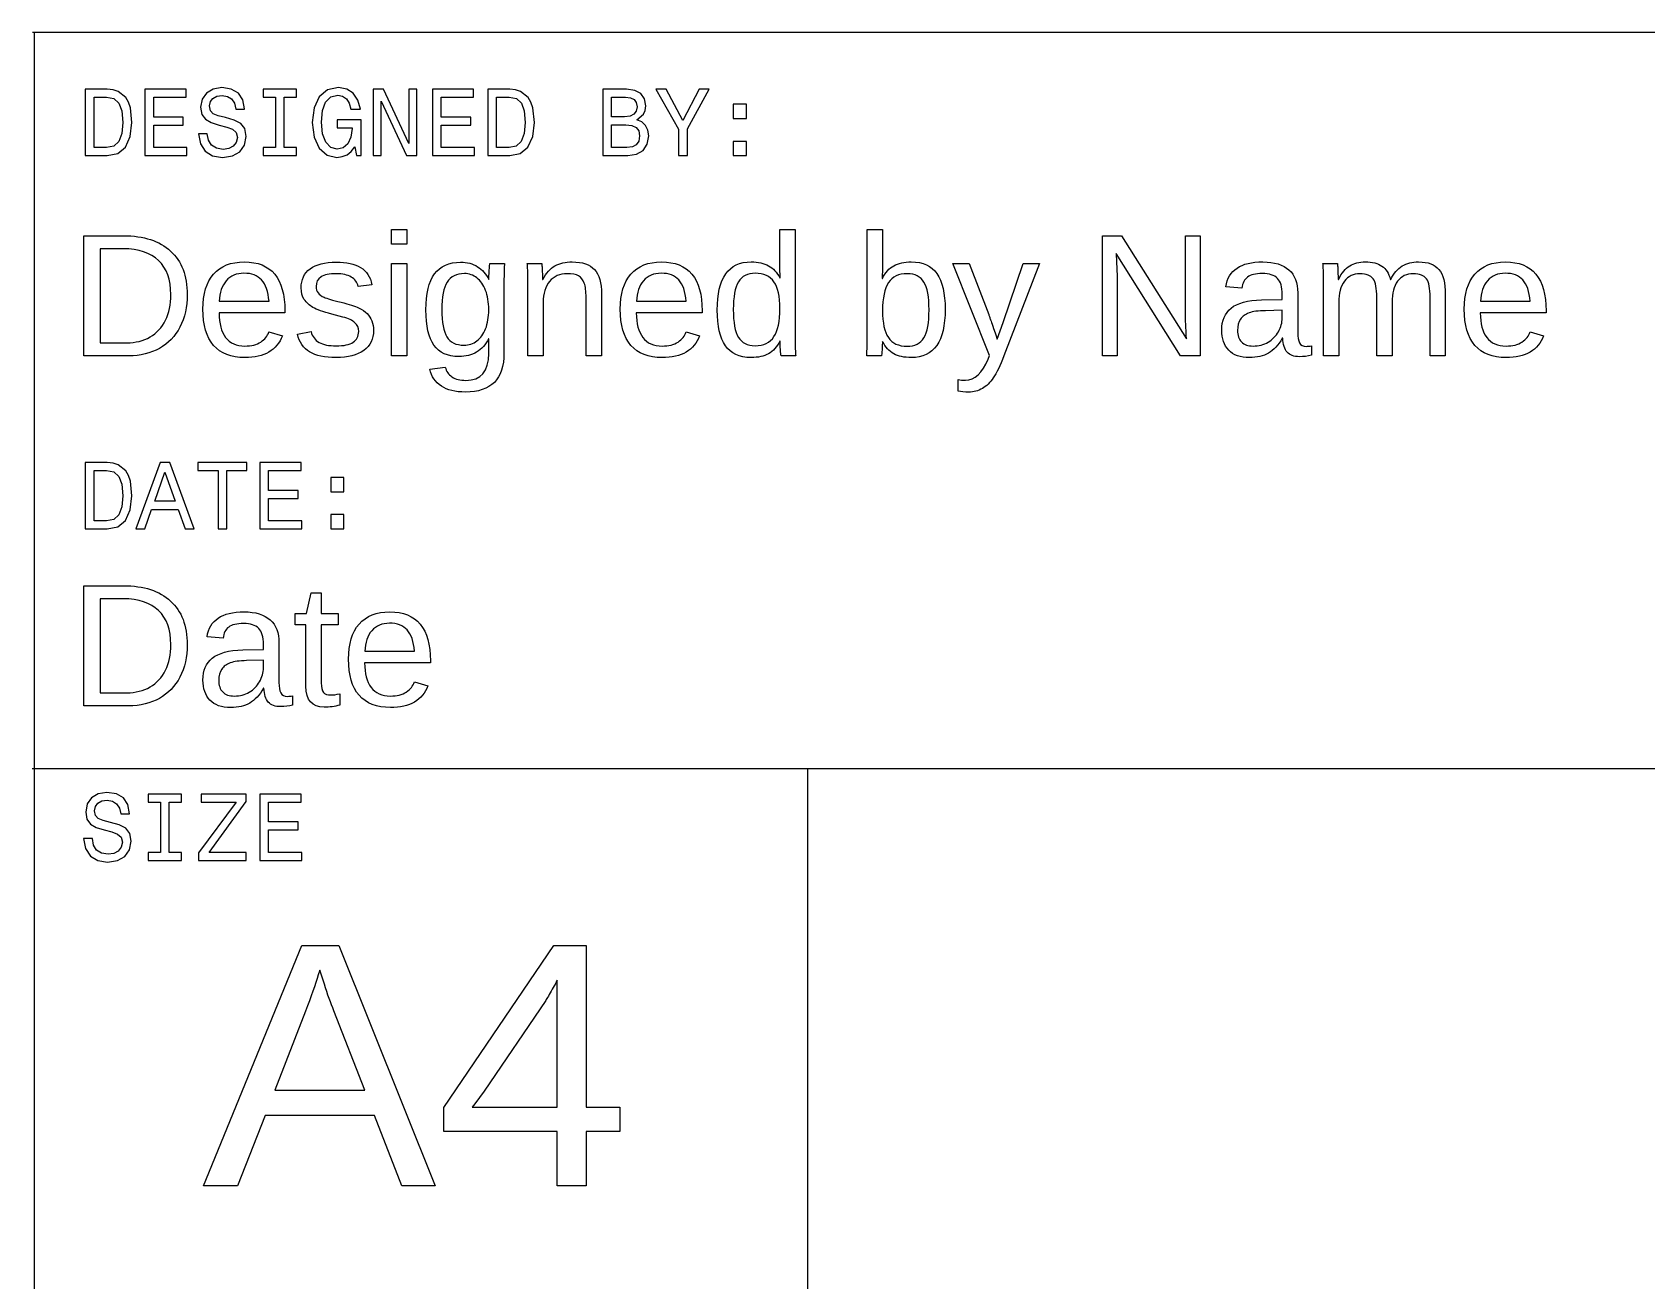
# Model space of a CAD drawing. Extents: x 0 to 297, y -130 to 79.
# Drawn here: x 147.09 to 183.63, y -102.23 to -73.98 of the extents above; entities that cross this region are included whole.
import ezdxf

# ---------------------------------------------------------------- set-up
doc = ezdxf.new("R2010")
doc.units = 0
doc.layers.get('0').update_dxf_attribs({"linetype": 'CONTINUOUS'})

msp = doc.modelspace()

# ---------------------------------------------------------------- linework, layer by layer
at = {"color": 7}
for p, q in [((147.09296, -73.981505), (287.18473, -73.981505)), ((147.13893, -120.675485), (147.13893, -73.985165)), ((151.181922, -75.264779), (151.030922, -75.355779)), ((151.376922, -75.232779), (151.181922, -75.264779)), ((151.592922, -75.264779), (151.376922, -75.232779)), ((151.752921, -75.359779), (151.592922, -75.264779)), ((154.015919, -75.229779), (153.768919, -75.283779)), ((154.203919, -75.264779), (154.015919, -75.229779)), ((154.352918, -75.359779), (154.203919, -75.264779)), ((148.786925, -75.270779), (148.287926, -75.270779)), ((148.287926, -75.270779), (148.287926, -76.770779)), ((148.488925, -76.591779), (148.488925, -75.450779)), ((148.488925, -75.450779), (148.771925, -75.450779)), ((148.771925, -75.450779), (148.936925, -75.482779)), ((148.771925, -75.450779), (148.771925, -75.450779)), ((148.916925, -75.283779), (148.786925, -75.270779)), ((148.786925, -75.270779), (148.786925, -75.270779)), ((149.031925, -75.318779), (148.916925, -75.283779)), ((148.936925, -75.482779), (149.048925, -75.582779)), ((149.206925, -75.458779), (149.031925, -75.318779)), ((149.048925, -75.582779), (149.115925, -75.759779)), ((149.266924, -75.562779), (149.206925, -75.458779)), ((149.309924, -75.692779), (149.266924, -75.562779)), ((150.570923, -75.270779), (149.636924, -75.270779)), ((149.636924, -75.270779), (149.636924, -76.770779)), ((149.835924, -75.902779), (149.835924, -75.452779)), ((149.835924, -75.452779), (150.570923, -75.452779)), ((150.570923, -75.452779), (150.570923, -75.270779)), ((150.933922, -75.495779), (150.898922, -75.677779)), ((151.030922, -75.355779), (150.933922, -75.495779)), ((151.101922, -75.646779), (151.121922, -75.549779)), ((151.121922, -75.549779), (151.177922, -75.476779)), ((151.177922, -75.476779), (151.263922, -75.426779)), ((151.263922, -75.426779), (151.382922, -75.409779)), ((151.382922, -75.409779), (151.503922, -75.430779)), ((151.503922, -75.430779), (151.598922, -75.489779)), ((151.598922, -75.489779), (151.661922, -75.586779)), ((151.661922, -75.586779), (151.691922, -75.718779)), ((151.853921, -75.510779), (151.752921, -75.359779)), ((151.888921, -75.713779), (151.853921, -75.510779)), ((153.06892, -75.270779), (152.316921, -75.270779)), ((152.316921, -75.270779), (152.316921, -75.452779)), ((152.316921, -75.452779), (152.59392, -75.452779)), ((152.59392, -75.452779), (152.59392, -76.589779)), ((152.79192, -76.589779), (152.79192, -75.452779)), ((152.79192, -75.452779), (153.06892, -75.452779)), ((153.06892, -75.452779), (153.06892, -75.270779)), ((153.583919, -75.441779), (153.464919, -75.690779)), ((153.768919, -75.283779), (153.583919, -75.441779)), ((153.654919, -75.752779), (153.727919, -75.560779)), ((153.727919, -75.560779), (153.844919, -75.443779)), ((153.844919, -75.443779), (154.002919, -75.402779)), ((154.002919, -75.402779), (154.110919, -75.424779)), ((154.110919, -75.424779), (154.199919, -75.484779)), ((154.199919, -75.484779), (154.263918, -75.586779)), ((154.263918, -75.586779), (154.300918, -75.722779)), ((154.458918, -75.515779), (154.352918, -75.359779)), ((154.514918, -75.722779), (154.458918, -75.515779)), ((155.037918, -75.270779), (154.802918, -75.270779)), ((154.802918, -75.270779), (154.802918, -76.770779)), ((154.981918, -76.770779), (154.981918, -75.541779)), ((154.981918, -75.541779), (155.556917, -76.770779)), ((155.606917, -76.500779), (155.037918, -75.270779)), ((155.787917, -75.270779), (155.606917, -75.270779)), ((155.606917, -75.270779), (155.606917, -76.500779)), ((155.787917, -76.770779), (155.787917, -75.270779)), ((157.075915, -75.270779), (156.142916, -75.270779)), ((156.142916, -75.270779), (156.142916, -76.770779)), ((156.341916, -75.902779), (156.341916, -75.452779)), ((156.341916, -75.452779), (157.075915, -75.452779)), ((157.075915, -75.452779), (157.075915, -75.270779)), ((157.895914, -75.270779), (157.395915, -75.270779)), ((157.395915, -75.270779), (157.395915, -76.770779)), ((157.596914, -76.591779), (157.596914, -75.450779)), ((157.596914, -75.450779), (157.879914, -75.450779)), ((157.879914, -75.450779), (158.044914, -75.482779)), ((157.879914, -75.450779), (157.879914, -75.450779)), ((158.024914, -75.283779), (157.895914, -75.270779)), ((157.895914, -75.270779), (157.895914, -75.270779)), ((158.139914, -75.318779), (158.024914, -75.283779)), ((158.044914, -75.482779), (158.156914, -75.582779)), ((158.314914, -75.458779), (158.139914, -75.318779)), ((158.156914, -75.582779), (158.223914, -75.759779)), ((158.374914, -75.562779), (158.314914, -75.458779)), ((158.418913, -75.692779), (158.374914, -75.562779)), ((160.534911, -75.270779), (160.000912, -75.270779)), ((160.000912, -75.270779), (160.000912, -76.770779)), ((160.199911, -75.893779), (160.199911, -75.450779)), ((160.199911, -75.450779), (160.510911, -75.450779)), ((160.510911, -75.450779), (160.627911, -75.463779)), ((160.724911, -75.296779), (160.534911, -75.270779)), ((160.627911, -75.463779), (160.709911, -75.502779)), ((160.709911, -75.502779), (160.758911, -75.569779)), ((160.860911, -75.368779), (160.724911, -75.296779)), ((160.758911, -75.569779), (160.776911, -75.668779)), ((160.94491, -75.484779), (160.860911, -75.368779)), ((160.97291, -75.646779), (160.94491, -75.484779)), ((161.43791, -75.268779), (161.19791, -75.268779)), ((161.19791, -75.268779), (161.71291, -76.176779)), ((161.811909, -75.979779), (161.43791, -75.268779)), ((162.181909, -75.268779), (161.811909, -75.979779)), ((161.913909, -76.163779), (162.405909, -75.268779)), ((162.405909, -75.268779), (162.181909, -75.268779)), ((163.251908, -75.610779), (162.952908, -75.610779)), ((162.952908, -75.610779), (162.952908, -75.932779)), ((163.251908, -75.932779), (163.251908, -75.610779)), ((149.115925, -75.759779), (149.137925, -76.020779)), ((149.344924, -76.020779), (149.309924, -75.692779)), ((150.505923, -75.902779), (149.835924, -75.902779)), ((150.505923, -76.081779), (150.505923, -75.902779)), ((150.898922, -75.677779), (150.926922, -75.839779)), ((150.926922, -75.839779), (151.008922, -75.949779)), ((151.008922, -75.949779), (151.138922, -76.023779)), ((151.121922, -75.755779), (151.101922, -75.646779)), ((151.183922, -75.824779), (151.121922, -75.755779)), ((151.294922, -75.871779), (151.183922, -75.824779)), ((151.462922, -75.912779), (151.294922, -75.871779)), ((151.659922, -75.969779), (151.462922, -75.912779)), ((151.806921, -76.044779), (151.659922, -75.969779)), ((151.691922, -75.718779), (151.888921, -75.718779)), ((151.888921, -75.718779), (151.888921, -75.713779)), ((153.464919, -75.690779), (153.423919, -76.020779)), ((153.630919, -76.014779), (153.654919, -75.752779)), ((154.534918, -75.960779), (153.987919, -75.960779)), ((153.987919, -75.960779), (153.987919, -76.144779)), ((154.300918, -75.722779), (154.514918, -75.722779)), ((154.534918, -76.770779), (154.534918, -75.960779)), ((157.011915, -75.902779), (156.341916, -75.902779)), ((157.011915, -76.081779), (157.011915, -75.902779)), ((158.223914, -75.759779), (158.245914, -76.020779)), ((158.452913, -76.020779), (158.418913, -75.692779)), ((160.493911, -75.893779), (160.199911, -75.893779)), ((160.616911, -75.880779), (160.493911, -75.893779)), ((160.493911, -75.893779), (160.493911, -75.893779)), ((160.704911, -75.837779), (160.616911, -75.880779)), ((160.756911, -75.768779), (160.704911, -75.837779)), ((160.776911, -75.668779), (160.756911, -75.768779)), ((160.769911, -75.960779), (160.92191, -75.835779)), ((160.884911, -76.010779), (160.769911, -75.960779)), ((160.769911, -75.960779), (160.769911, -75.960779)), ((160.92191, -75.835779), (160.95991, -75.750779)), ((160.95991, -75.750779), (160.97291, -75.646779)), ((162.952908, -75.932779), (163.251908, -75.932779)), ((162.952908, -75.932779), (162.952908, -75.932779)), ((149.113925, -76.273779), (149.046925, -76.451779)), ((149.137925, -76.020779), (149.113925, -76.273779)), ((149.197925, -76.578779), (149.305924, -76.342779)), ((149.305924, -76.342779), (149.344924, -76.020779)), ((149.835924, -76.589779), (149.835924, -76.081779)), ((149.835924, -76.081779), (150.505923, -76.081779)), ((151.049922, -76.275779), (150.853923, -76.275779)), ((150.853923, -76.275779), (150.896922, -76.505779)), ((151.073922, -76.425779), (151.049922, -76.275779)), ((151.049922, -76.275779), (151.049922, -76.275779)), ((151.138922, -76.023779), (151.315922, -76.079779)), ((151.315922, -76.079779), (151.490922, -76.128779)), ((151.490922, -76.128779), (151.622922, -76.176779)), ((151.622922, -76.176779), (151.702922, -76.245779)), ((151.702922, -76.245779), (151.730921, -76.358779)), ((151.730921, -76.358779), (151.704922, -76.472779)), ((151.897921, -76.159779), (151.806921, -76.044779)), ((151.890921, -76.533779), (151.929921, -76.336779)), ((151.929921, -76.336779), (151.897921, -76.159779)), ((153.423919, -76.020779), (153.464919, -76.353779)), ((153.464919, -76.353779), (153.583919, -76.602779)), ((153.656919, -76.278779), (153.630919, -76.014779)), ((153.730919, -76.470779), (153.656919, -76.278779)), ((153.987919, -76.144779), (154.324918, -76.144779)), ((154.298918, -76.355779), (154.229918, -76.502779)), ((154.324918, -76.157779), (154.298918, -76.355779)), ((154.324918, -76.144779), (154.324918, -76.157779)), ((156.341916, -76.589779), (156.341916, -76.081779)), ((156.341916, -76.081779), (157.011915, -76.081779)), ((158.221914, -76.273779), (158.154914, -76.451779)), ((158.245914, -76.020779), (158.221914, -76.273779)), ((158.305914, -76.578779), (158.413913, -76.342779)), ((158.413913, -76.342779), (158.452913, -76.020779)), ((160.199911, -76.591779), (160.199911, -76.074779)), ((160.199911, -76.074779), (160.521911, -76.074779)), ((160.521911, -76.074779), (160.657911, -76.090779)), ((160.657911, -76.090779), (160.754911, -76.135779)), ((160.754911, -76.135779), (160.812911, -76.213779)), ((160.812911, -76.213779), (160.832911, -76.325779)), ((160.832911, -76.325779), (160.812911, -76.444779)), ((160.96891, -76.087779), (160.884911, -76.010779)), ((161.02091, -76.193779), (160.96891, -76.087779)), ((161.00791, -76.511779), (161.03991, -76.321779)), ((161.03991, -76.321779), (161.02091, -76.193779)), ((161.71291, -76.176779), (161.71291, -76.770779)), ((161.913909, -76.770779), (161.913909, -76.163779)), ((148.771925, -76.591779), (148.488925, -76.591779)), ((148.931925, -76.556779), (148.771925, -76.591779)), ((148.786925, -76.770779), (149.022925, -76.723779)), ((149.046925, -76.451779), (148.931925, -76.556779)), ((149.022925, -76.723779), (149.197925, -76.578779)), ((150.587923, -76.589779), (149.835924, -76.589779)), ((150.587923, -76.770779), (150.587923, -76.589779)), ((150.896922, -76.505779), (151.004922, -76.673779)), ((151.004922, -76.673779), (151.170922, -76.775779)), ((151.145922, -76.537779), (151.073922, -76.425779)), ((151.257922, -76.606779), (151.145922, -76.537779)), ((151.404922, -76.630779), (151.257922, -76.606779)), ((151.536922, -76.613779), (151.404922, -76.630779)), ((151.637922, -76.559779), (151.536922, -76.613779)), ((151.618922, -76.777779), (151.784921, -76.682779)), ((151.704922, -76.472779), (151.637922, -76.559779)), ((151.784921, -76.682779), (151.890921, -76.533779)), ((152.59392, -76.589779), (152.316921, -76.589779)), ((152.316921, -76.589779), (152.316921, -76.770779)), ((152.59392, -76.589779), (152.59392, -76.589779)), ((153.06892, -76.589779), (152.79192, -76.589779)), ((153.06892, -76.770779), (153.06892, -76.589779)), ((153.583919, -76.602779), (153.758919, -76.760779)), ((153.844919, -76.587779), (153.730919, -76.470779)), ((153.991919, -76.626779), (153.844919, -76.587779)), ((154.123919, -76.595779), (153.991919, -76.626779)), ((154.229918, -76.502779), (154.123919, -76.595779)), ((154.212919, -76.751779), (154.307918, -76.675779)), ((154.307918, -76.675779), (154.389918, -76.569779)), ((154.389918, -76.569779), (154.426918, -76.770779)), ((154.389918, -76.569779), (154.389918, -76.569779)), ((157.093915, -76.589779), (156.341916, -76.589779)), ((157.093915, -76.770779), (157.093915, -76.589779)), ((157.879914, -76.591779), (157.596914, -76.591779)), ((158.039914, -76.556779), (157.879914, -76.591779)), ((157.895914, -76.770779), (158.130914, -76.723779)), ((158.154914, -76.451779), (158.039914, -76.556779)), ((158.130914, -76.723779), (158.305914, -76.578779)), ((160.540911, -76.591779), (160.199911, -76.591779)), ((160.668911, -76.576779), (160.540911, -76.591779)), ((160.540911, -76.591779), (160.540911, -76.591779)), ((160.758911, -76.526779), (160.668911, -76.576779)), ((160.812911, -76.444779), (160.758911, -76.526779)), ((160.765911, -76.740779), (160.91491, -76.652779)), ((160.91491, -76.652779), (161.00791, -76.511779)), ((163.251908, -76.448779), (162.952908, -76.448779)), ((162.952908, -76.448779), (162.952908, -76.770779)), ((163.251908, -76.770779), (163.251908, -76.448779)), ((148.287926, -76.770779), (148.786925, -76.770779)), ((149.636924, -76.770779), (150.587923, -76.770779)), ((149.636924, -76.770779), (149.636924, -76.770779)), ((151.170922, -76.775779), (151.395922, -76.811779)), ((151.395922, -76.811779), (151.618922, -76.777779)), ((152.316921, -76.770779), (153.06892, -76.770779)), ((153.758919, -76.760779), (153.978919, -76.811779)), ((153.978919, -76.811779), (154.101919, -76.794779)), ((154.101919, -76.794779), (154.212919, -76.751779)), ((154.426918, -76.770779), (154.534918, -76.770779)), ((154.802918, -76.770779), (154.981918, -76.770779)), ((154.802918, -76.770779), (154.802918, -76.770779)), ((155.556917, -76.770779), (155.787917, -76.770779)), ((156.142916, -76.770779), (157.093915, -76.770779)), ((156.142916, -76.770779), (156.142916, -76.770779)), ((157.395915, -76.770779), (157.895914, -76.770779)), ((160.000912, -76.770779), (160.564911, -76.770779)), ((160.564911, -76.770779), (160.765911, -76.740779)), ((161.71291, -76.770779), (161.913909, -76.770779)), ((161.913909, -76.770779), (161.913909, -76.770779)), ((162.952908, -76.770779), (163.251908, -76.770779)), ((162.952908, -76.770779), (162.952908, -76.770779)), ((155.2198, -78.771811), (155.2198, -78.440081)), ((155.2198, -78.440081), (155.56696, -78.440081)), ((155.56696, -78.440081), (155.56696, -78.771811)), ((164.007, -79.306081), (164.007, -78.440091)), ((164.007, -78.440091), (164.35417, -78.440091)), ((164.35417, -78.440091), (164.35417, -80.872191)), ((165.9835, -80.872151), (165.9835, -78.440051)), ((165.9835, -78.440051), (166.33067, -78.440051)), ((166.33067, -78.440051), (166.33067, -79.255891)), ((148.25522, -81.302281), (148.25522, -78.584731)), ((148.25522, -78.584731), (149.154, -78.584731)), ((149.14629, -78.879821), (148.62361, -78.879821)), ((148.62361, -78.879821), (148.62361, -81.007191)), ((155.56696, -78.771811), (155.2198, -78.771811)), ((171.31175, -81.302281), (171.31175, -78.584731)), ((171.31175, -78.584731), (171.73993, -78.584731)), ((171.73993, -78.584731), (173.2096, -80.914611)), ((173.1865, -80.366861), (173.1865, -78.584731)), ((173.1865, -78.584731), (173.51824, -78.584731)), ((173.51824, -78.584731), (173.51824, -81.302281)), ((155.2198, -81.302281), (155.2198, -79.215421)), ((155.2198, -79.215421), (155.56696, -79.215421)), ((155.56696, -79.215421), (155.56696, -81.302281)), ((157.44579, -79.215391), (157.7756, -79.215391)), ((158.29222, -79.215371), (158.6201, -79.215371)), ((168.75165, -81.292711), (167.92424, -79.215491)), ((167.92424, -79.215491), (168.29455, -79.215491)), ((168.29455, -79.215491), (168.7343, -80.368861)), ((169.05831, -80.544401), (169.51541, -79.215521)), ((169.88187, -79.215521), (169.07953, -81.302381)), ((169.51541, -79.215521), (169.88187, -79.215521)), ((173.07387, -81.302281), (171.61963, -78.987831)), ((171.61963, -78.987831), (171.62963, -79.174921)), ((171.62963, -79.174921), (171.63963, -79.497011)), ((176.29869, -79.215421), (176.62657, -79.215421)), ((157.41839, -79.572201), (157.42239, -79.572201)), ((157.764, -79.647421), (157.764, -81.242461)), ((158.6361, -79.572241), (158.6421, -79.572241)), ((164.011, -79.539451), (164.007, -79.306081)), ((164.007, -79.539451), (164.011, -79.539451)), ((166.32267, -79.550981), (166.33067, -79.550981)), ((171.63963, -79.497011), (171.63963, -81.302281)), ((176.64257, -79.572291), (176.64857, -79.572291)), ((177.82508, -79.572281), (177.83108, -79.572281)), ((150.22444, -79.915541), (150.22444, -79.915541)), ((150.59475, -79.915541), (150.59475, -79.915541)), ((154.77612, -79.693671), (154.46367, -79.732271)), ((158.30382, -81.302231), (158.30382, -79.660901)), ((159.62112, -81.302281), (159.62112, -79.979191)), ((159.97098, -79.911641), (159.97098, -81.302241)), ((174.46255, -79.772571), (174.09995, -79.739771)), ((175.37676, -80.029051), (175.37676, -79.915261)), ((175.72778, -79.878631), (175.72778, -80.777411)), ((176.31029, -81.302281), (176.31029, -79.660951)), ((177.51763, -81.302281), (177.51763, -79.979191)), ((178.72407, -81.302311), (178.72407, -79.979221)), ((179.06738, -79.911711), (179.06738, -81.302311)), ((152.80505, -80.332211), (151.31609, -80.332141)), ((151.31994, -80.065981), (152.44631, -80.065981)), ((152.80505, -80.285911), (152.80505, -80.332211)), ((154.11653, -80.424671), (153.86773, -80.359071)), ((157.41853, -80.258841), (157.41853, -80.258851)), ((158.65098, -80.092931), (158.65098, -81.302231)), ((162.24802, -80.332211), (160.75906, -80.332141)), ((160.76291, -80.065981), (161.88928, -80.065981)), ((162.24802, -80.285911), (162.24802, -80.332211)), ((162.95393, -80.256921), (162.95393, -80.256921)), ((167.38418, -80.260811), (167.38418, -80.260811)), ((167.74827, -80.249181), (167.7487, -80.249211)), ((174.90808, -80.037051), (175.37676, -80.029051)), ((175.37678, -80.272341), (174.99682, -80.280341)), ((175.37678, -80.444001), (175.37678, -80.272341)), ((176.65553, -80.092981), (176.65553, -81.302281)), ((177.86198, -80.093011), (177.86198, -81.302311)), ((181.34804, -80.332211), (179.85908, -80.332141)), ((179.86294, -80.065981), (180.9893, -80.065981)), ((181.34804, -80.285911), (181.34804, -80.332211)), ((154.8128, -80.725641), (154.81284, -80.725601)), ((168.9233, -80.924361), (169.05831, -80.544401)), ((148.62361, -81.007191), (149.22922, -81.007191)), ((152.44438, -80.760371), (152.74912, -80.847171)), ((153.0905, -80.812391), (153.39717, -80.752591)), ((157.41853, -80.914581), (157.41453, -80.914581)), ((157.41853, -81.250181), (157.41853, -80.914581)), ((161.88735, -80.760371), (162.19209, -80.847171)), ((164.01454, -80.966701), (164.007, -80.966691)), ((166.3311, -80.978231), (166.3271, -80.978231)), ((174.71712, -81.080731), (174.71716, -81.080481)), ((175.38829, -80.902771), (175.37669, -80.902771)), ((176.03637, -81.074391), (176.03637, -81.290401)), ((180.98738, -80.760371), (181.29211, -80.847171)), ((149.27165, -81.302281), (148.25522, -81.302281)), ((155.56696, -81.302281), (155.2198, -81.302281)), ((158.65098, -81.302231), (158.30382, -81.302231)), ((159.97098, -81.302241), (159.62112, -81.302281)), ((164.36577, -81.302291), (164.03404, -81.302291)), ((166.3075, -81.302251), (165.9719, -81.302251)), ((168.71885, -81.375611), (168.75165, -81.292711)), ((171.63963, -81.302281), (171.31175, -81.302281)), ((173.51824, -81.302281), (173.07387, -81.302281)), ((174.63799, -81.340621), (174.63806, -81.340861)), ((176.65553, -81.302281), (176.31029, -81.302281)), ((177.86198, -81.302311), (177.51763, -81.302281)), ((179.06738, -81.302311), (178.72407, -81.302311)), ((156.08579, -81.607021), (156.43488, -81.556821)), ((168.0438, -82.100791), (168.0438, -81.840411)), ((156.89029, -82.121961), (156.89006, -82.121991)), ((168.28297, -82.122081), (168.28296, -82.121991)), ((148.786925, -83.717775), (148.287926, -83.717775)), ((148.287926, -83.717775), (148.287926, -85.217775)), ((148.488925, -85.038775), (148.488925, -83.897775)), ((148.488925, -83.897775), (148.771925, -83.897775)), ((148.771925, -83.897775), (148.936925, -83.929775)), ((148.771925, -83.897775), (148.771925, -83.897775)), ((148.916925, -83.730775), (148.786925, -83.717775)), ((148.786925, -83.717775), (148.786925, -83.717775)), ((149.031925, -83.765775), (148.916925, -83.730775)), ((148.936925, -83.929775), (149.048925, -84.029775)), ((149.206925, -83.905775), (149.031925, -83.765775)), ((149.048925, -84.029775), (149.115925, -84.206775)), ((149.266924, -84.009775), (149.206925, -83.905775)), ((149.309924, -84.139775), (149.266924, -84.009775)), ((149.980924, -83.715775), (149.433924, -85.217775)), ((149.858924, -84.593775), (150.090923, -83.931775)), ((150.200923, -83.715775), (149.980924, -83.715775)), ((150.090923, -83.931775), (150.321923, -84.593775)), ((150.749923, -85.217775), (150.200923, -83.715775)), ((151.944921, -83.717775), (150.835923, -83.717775)), ((150.835923, -83.717775), (150.835923, -83.899775)), ((150.835923, -83.899775), (151.291922, -83.899775)), ((151.291922, -83.899775), (151.291922, -85.217775)), ((151.490922, -85.217775), (151.490922, -83.899775)), ((151.490922, -83.899775), (151.944921, -83.899775)), ((151.944921, -83.899775), (151.944921, -83.717775)), ((153.17292, -83.717775), (152.238921, -83.717775)), ((152.238921, -83.717775), (152.238921, -85.217775)), ((152.437921, -84.349775), (152.437921, -83.899775)), ((152.437921, -83.899775), (153.17292, -83.899775)), ((153.17292, -83.899775), (153.17292, -83.717775)), ((149.115925, -84.206775), (149.137925, -84.467775)), ((149.344924, -84.467775), (149.309924, -84.139775)), ((153.10792, -84.349775), (152.437921, -84.349775)), ((153.10792, -84.528775), (153.10792, -84.349775)), ((154.142919, -84.057775), (153.844919, -84.057775)), ((153.844919, -84.057775), (153.844919, -84.379775)), ((153.844919, -84.379775), (154.142919, -84.379775)), ((153.844919, -84.379775), (153.844919, -84.379775)), ((154.142919, -84.379775), (154.142919, -84.057775)), ((149.113925, -84.720775), (149.046925, -84.898775)), ((149.137925, -84.467775), (149.113925, -84.720775)), ((149.305924, -84.789775), (149.344924, -84.467775)), ((150.321923, -84.593775), (149.858924, -84.593775)), ((149.858924, -84.593775), (149.858924, -84.593775)), ((152.437921, -85.036775), (152.437921, -84.528775)), ((152.437921, -84.528775), (153.10792, -84.528775)), ((148.771925, -85.038775), (148.488925, -85.038775)), ((148.931925, -85.003775), (148.771925, -85.038775)), ((149.046925, -84.898775), (148.931925, -85.003775)), ((149.022925, -85.170775), (149.197925, -85.025775)), ((149.197925, -85.025775), (149.305924, -84.789775)), ((149.632924, -85.217775), (149.789924, -84.776775)), ((149.789924, -84.776775), (150.388923, -84.776775)), ((150.388923, -84.776775), (150.546923, -85.217775)), ((153.18992, -85.036775), (152.437921, -85.036775)), ((153.18992, -85.217775), (153.18992, -85.036775)), ((154.142919, -84.895775), (153.844919, -84.895775)), ((153.844919, -84.895775), (153.844919, -85.217775)), ((154.142919, -85.217775), (154.142919, -84.895775)), ((148.287926, -85.217775), (148.786925, -85.217775)), ((148.786925, -85.217775), (149.022925, -85.170775)), ((149.433924, -85.217775), (149.632924, -85.217775)), ((149.433924, -85.217775), (149.433924, -85.217775)), ((150.546923, -85.217775), (150.749923, -85.217775)), ((151.291922, -85.217775), (151.490922, -85.217775)), ((151.291922, -85.217775), (151.291922, -85.217775)), ((152.238921, -85.217775), (153.18992, -85.217775)), ((152.238921, -85.217775), (152.238921, -85.217775)), ((153.844919, -85.217775), (154.142919, -85.217775)), ((153.844919, -85.217775), (153.844919, -85.217775)), ((148.25458, -89.221271), (148.25458, -86.503721)), ((148.25458, -86.503721), (149.15336, -86.503721)), ((149.14565, -86.798811), (148.62296, -86.798811)), ((148.62296, -86.798811), (148.62296, -88.926181)), ((153.2943, -87.134421), (153.39652, -86.667671)), ((153.39652, -86.667671), (153.62797, -86.667671)), ((153.62797, -86.667671), (153.62797, -87.134421)), ((153.03971, -87.387081), (153.03971, -87.134421)), ((153.03971, -87.134421), (153.2943, -87.134421)), ((153.62797, -87.134421), (154.01371, -87.134421)), ((154.01371, -87.134421), (154.01371, -87.387081)), ((151.40609, -87.691541), (151.0435, -87.658741)), ((153.2808, -87.387081), (153.03971, -87.387081)), ((153.2808, -88.779611), (153.2808, -87.387081)), ((154.01371, -87.387081), (153.62797, -87.387081)), ((153.62797, -87.387081), (153.62797, -88.704391)), ((150.22379, -87.834531), (150.22379, -87.834531)), ((150.59411, -87.834531), (150.59411, -87.834531)), ((151.85163, -87.956041), (152.3203, -87.948041)), ((152.3203, -87.948041), (152.3203, -87.834241)), ((152.67133, -87.797611), (152.67133, -88.696381)), ((154.61354, -87.984971), (155.73991, -87.984971)), ((152.32034, -88.191331), (151.94039, -88.199331)), ((152.32034, -88.362991), (152.32034, -88.191331)), ((156.09865, -88.251101), (154.60968, -88.251131)), ((156.09865, -88.204801), (156.09865, -88.251101)), ((155.73798, -88.679261), (156.04272, -88.766061)), ((148.62296, -88.926181), (149.22858, -88.926181)), ((151.66078, -88.999721), (151.66071, -88.999471)), ((152.33184, -88.821841), (152.32024, -88.821841)), ((152.97992, -88.993461), (152.97992, -89.209471)), ((154.04841, -88.949351), (154.04843, -89.205841)), ((149.27101, -89.221271), (148.25458, -89.221271)), ((151.58155, -89.259691), (151.58161, -89.259851)), ((147.08879, -90.636775), (266.15528, -90.636775)), ((164.63891, -116.636775), (164.63891, -90.636775)), ((148.428925, -91.302775), (148.330926, -91.442775)), ((148.579925, -91.211775), (148.428925, -91.302775)), ((148.773925, -91.179775), (148.579925, -91.211775)), ((148.990925, -91.211775), (148.773925, -91.179775)), ((149.150925, -91.306775), (148.990925, -91.211775)), ((149.251924, -91.457775), (149.150925, -91.306775)), ((150.466923, -91.217775), (149.714924, -91.217775)), ((149.714924, -91.217775), (149.714924, -91.399775)), ((150.466923, -91.399775), (150.466923, -91.217775)), ((151.929921, -91.217775), (150.911922, -91.217775)), ((150.911922, -91.217775), (150.911922, -91.399775)), ((151.929921, -91.388775), (151.929921, -91.217775)), ((153.17292, -91.217775), (152.238921, -91.217775)), ((152.238921, -91.217775), (152.238921, -92.717775)), ((153.17292, -91.399775), (153.17292, -91.217775)), ((148.330926, -91.442775), (148.296926, -91.624775)), ((148.296926, -91.624775), (148.324926, -91.786775)), ((148.499925, -91.593775), (148.518925, -91.496775)), ((148.518925, -91.702775), (148.499925, -91.593775)), ((148.518925, -91.496775), (148.575925, -91.423775)), ((148.581925, -91.771775), (148.518925, -91.702775)), ((148.575925, -91.423775), (148.661925, -91.373775)), ((148.661925, -91.373775), (148.780925, -91.356775)), ((148.780925, -91.356775), (148.901925, -91.377775)), ((148.901925, -91.377775), (148.996925, -91.436775)), ((148.996925, -91.436775), (149.059925, -91.533775)), ((149.059925, -91.533775), (149.089925, -91.665775)), ((149.089925, -91.665775), (149.286924, -91.665775)), ((149.286924, -91.661775), (149.251924, -91.457775)), ((149.286924, -91.665775), (149.286924, -91.661775)), ((149.714924, -91.399775), (149.990924, -91.399775)), ((149.990924, -91.399775), (149.990924, -92.536775)), ((150.189923, -92.536775), (150.189923, -91.399775)), ((150.189923, -91.399775), (150.466923, -91.399775)), ((151.704922, -91.399775), (150.853923, -92.545775)), ((150.911922, -91.399775), (151.704922, -91.399775)), ((151.090922, -92.536775), (151.929921, -91.388775)), ((152.437921, -91.849775), (152.437921, -91.399775)), ((152.437921, -91.399775), (153.17292, -91.399775)), ((148.324926, -91.786775), (148.406925, -91.896775)), ((148.406925, -91.896775), (148.536925, -91.970775)), ((148.536925, -91.970775), (148.713925, -92.026775)), ((148.691925, -91.818775), (148.581925, -91.771775)), ((148.860925, -91.859775), (148.691925, -91.818775)), ((148.713925, -92.026775), (148.888925, -92.075775)), ((149.057925, -91.916775), (148.860925, -91.859775)), ((149.204925, -91.991775), (149.057925, -91.916775)), ((149.294924, -92.106775), (149.204925, -91.991775)), ((153.10792, -91.849775), (152.437921, -91.849775)), ((152.437921, -92.536775), (152.437921, -92.028775)), ((152.437921, -92.028775), (153.10792, -92.028775)), ((153.10792, -92.028775), (153.10792, -91.849775)), ((148.447925, -92.222775), (148.250926, -92.222775)), ((148.250926, -92.222775), (148.294926, -92.452775)), ((148.471925, -92.372775), (148.447925, -92.222775)), ((148.447925, -92.222775), (148.447925, -92.222775)), ((148.542925, -92.484775), (148.471925, -92.372775)), ((148.888925, -92.075775), (149.020925, -92.123775)), ((149.020925, -92.123775), (149.100925, -92.192775)), ((149.102925, -92.419775), (149.035925, -92.506775)), ((149.100925, -92.192775), (149.128925, -92.305775)), ((149.128925, -92.305775), (149.102925, -92.419775)), ((149.288924, -92.480775), (149.327924, -92.283775)), ((149.327924, -92.283775), (149.294924, -92.106775)), ((148.294926, -92.452775), (148.402925, -92.620775)), ((148.402925, -92.620775), (148.568925, -92.722775)), ((148.655925, -92.553775), (148.542925, -92.484775)), ((148.568925, -92.722775), (148.793925, -92.758775)), ((148.802925, -92.577775), (148.655925, -92.553775)), ((148.793925, -92.758775), (149.016925, -92.724775)), ((148.933925, -92.560775), (148.802925, -92.577775)), ((149.035925, -92.506775), (148.933925, -92.560775)), ((149.016925, -92.724775), (149.182925, -92.629775)), ((149.182925, -92.629775), (149.288924, -92.480775)), ((149.990924, -92.536775), (149.714924, -92.536775)), ((149.714924, -92.536775), (149.714924, -92.717775)), ((149.714924, -92.717775), (150.466923, -92.717775)), ((149.990924, -92.536775), (149.990924, -92.536775)), ((150.466923, -92.536775), (150.189923, -92.536775)), ((150.466923, -92.717775), (150.466923, -92.536775)), ((150.853923, -92.545775), (150.853923, -92.717775)), ((150.853923, -92.717775), (151.929921, -92.717775)), ((150.853923, -92.717775), (150.853923, -92.717775)), ((151.929921, -92.536775), (151.090922, -92.536775)), ((151.929921, -92.717775), (151.929921, -92.536775)), ((152.238921, -92.717775), (153.18992, -92.717775)), ((152.238921, -92.717775), (152.238921, -92.717775)), ((153.18992, -92.536775), (152.437921, -92.536775)), ((153.18992, -92.717775), (153.18992, -92.536775)), ((150.96715, -100.083915), (153.18579, -94.647285)), ((153.18579, -94.647285), (154.02309, -94.647285)), ((154.02309, -94.647285), (156.20701, -100.083915)), ((156.40379, -98.312865), (158.89253, -94.647285)), ((158.89253, -94.647285), (159.62178, -94.647285)), ((159.62178, -94.647285), (159.62178, -98.305145)), ((153.5948, -95.202905), (153.5601, -95.310945)), ((153.69901, -95.523165), (153.5948, -95.202905)), ((158.96588, -98.305175), (158.96584, -95.430555)), ((158.70732, -95.889725), (157.3144, -97.942445)), ((153.27457, -96.132805), (152.58004, -97.919295)), ((154.61347, -97.919295), (153.91508, -96.125095)), ((152.58004, -97.919295), (154.61347, -97.919295)), ((157.10604, -98.227975), (157.04434, -98.305175)), ((157.3144, -97.942445), (157.10604, -98.227975)), ((152.35622, -98.494215), (151.73114, -100.083915)), ((154.83338, -98.494215), (152.35622, -98.494215)), ((155.4546, -100.083915), (154.83338, -98.494215)), ((156.40379, -98.853055), (156.40379, -98.312865)), ((157.04434, -98.305175), (158.96588, -98.305175)), ((159.62178, -98.305145), (160.38577, -98.305145)), ((160.38577, -98.305145), (160.38577, -98.853055)), ((158.96584, -98.853055), (156.40379, -98.853055)), ((158.96584, -100.083915), (158.96584, -98.853055)), ((159.62178, -98.853055), (159.62178, -100.083915)), ((160.38577, -98.853055), (159.62178, -98.853055)), ((151.73114, -100.083915), (150.96715, -100.083915)), ((156.20701, -100.083915), (155.4546, -100.083915)), ((159.62178, -100.083915), (158.96584, -100.083915))]:
    msp.add_line(p, q, dxfattribs=at)
for points in [[(149.9467, -79.145981), (149.762833, -78.968541), (149.49603, -78.879821), (149.14629, -78.879821)], [(149.154, -78.584731), (149.61432, -78.584731), (149.969203, -78.700455), (150.21865, -78.931901)], [(150.22444, -79.915541), (150.22444, -79.578661), (150.13186, -79.322141), (149.9467, -79.145981)], [(150.21865, -78.931901), (150.469383, -79.162061), (150.59475, -79.489941), (150.59475, -79.915541)], [(151.19265, -79.452711), (151.354663, -79.268838), (151.585467, -79.176901), (151.88506, -79.176901)], [(151.88506, -79.176901), (152.498387, -79.176901), (152.80505, -79.546571), (152.80505, -80.285911)], [(153.37588, -79.333001), (153.512173, -79.232708), (153.710187, -79.182561), (153.96992, -79.182561)], [(153.96992, -79.182561), (154.20008, -79.182561), (154.382667, -79.223065), (154.51768, -79.304071)], [(156.19173, -79.446831), (156.321597, -79.270678), (156.518323, -79.182601), (156.78191, -79.182601)], [(156.78191, -79.182601), (156.929777, -79.182601), (157.057717, -79.216675), (157.16573, -79.284821)], [(157.43039, -79.371611), (157.435723, -79.276465), (157.440857, -79.224391), (157.44579, -79.215391)], [(157.7756, -79.215391), (157.767867, -79.284825), (157.764, -79.428835), (157.764, -79.647421)], [(158.30382, -79.660901), (158.30382, -79.417881), (158.299953, -79.269371), (158.29222, -79.215371)], [(158.6201, -79.215371), (158.621433, -79.222038), (158.622767, -79.239405), (158.6241, -79.267471)], [(158.6241, -79.267471), (158.625433, -79.295738), (158.626767, -79.328538), (158.6281, -79.365871)], [(158.6421, -79.572241), (158.72182, -79.428228), (158.813757, -79.326648), (158.91791, -79.267501)], [(158.91791, -79.267501), (159.023343, -79.207035), (159.15385, -79.176801), (159.30943, -79.176801)], [(159.30943, -79.176801), (159.53831, -79.176801), (159.705467, -79.234021), (159.8109, -79.348461)], [(160.63562, -79.452711), (160.797633, -79.268838), (161.028437, -79.176901), (161.32803, -79.176901)], [(161.32803, -79.176901), (161.941357, -79.176901), (162.24802, -79.546571), (162.24802, -80.285911)], [(162.5894, -80.268501), (162.5894, -79.540735), (162.845277, -79.176851), (163.35703, -79.176851)], [(163.35703, -79.176851), (163.515183, -79.176851), (163.646977, -79.205785), (163.75241, -79.263651)], [(163.75241, -79.263651), (163.85785, -79.321518), (163.942713, -79.413451), (164.007, -79.539451)], [(166.33067, -79.255891), (166.33067, -79.339471), (166.328003, -79.437835), (166.32267, -79.550981)], [(166.33067, -79.550981), (166.394937, -79.417261), (166.4798, -79.321471), (166.58526, -79.263611)], [(166.58526, -79.263611), (166.69198, -79.205745), (166.823777, -79.176811), (166.98065, -79.176811)], [(166.98065, -79.176811), (167.244237, -79.176811), (167.43775, -79.265535), (167.56119, -79.442981)], [(174.09995, -79.739771), (174.159083, -79.364311), (174.438103, -79.176581), (174.93701, -79.176581)], [(174.93701, -79.176581), (175.199317, -79.176581), (175.396687, -79.237015), (175.52912, -79.357881)], [(176.31029, -79.660951), (176.31029, -79.417931), (176.306423, -79.269421), (176.29869, -79.215421)], [(176.62657, -79.215421), (176.627903, -79.222088), (176.629237, -79.239455), (176.63057, -79.267521)], [(176.63057, -79.267521), (176.631903, -79.295788), (176.633237, -79.328588), (176.63457, -79.365921)], [(176.64857, -79.572291), (176.723143, -79.424425), (176.808647, -79.321561), (176.90508, -79.263701)], [(176.90508, -79.263701), (177.00152, -79.205835), (177.119173, -79.176901), (177.25804, -79.176901)], [(177.25804, -79.176901), (177.416193, -79.176901), (177.540917, -79.208401), (177.63221, -79.271401)], [(177.63221, -79.271401), (177.72479, -79.334401), (177.78908, -79.434695), (177.82508, -79.572281)], [(177.83108, -79.572281), (177.90308, -79.432128), (177.98987, -79.331191), (178.09145, -79.269471)], [(178.09145, -79.269471), (178.194317, -79.207738), (178.318397, -79.176871), (178.46369, -79.176871)], [(178.46369, -79.176871), (178.674563, -79.176871), (178.827577, -79.234091), (178.92273, -79.348531)], [(179.73564, -79.452711), (179.897653, -79.268838), (180.128457, -79.176901), (180.42805, -79.176901)], [(180.42805, -79.176901), (181.041377, -79.176901), (181.34804, -79.546571), (181.34804, -80.285911)], [(150.95156, -80.245411), (150.95156, -79.900818), (151.031923, -79.636585), (151.19265, -79.452711)], [(151.4781, -79.603091), (151.38038, -79.714958), (151.32766, -79.869255), (151.31994, -80.065981)], [(151.87927, -79.433361), (151.71083, -79.433361), (151.577107, -79.489938), (151.4781, -79.603091)], [(152.27851, -79.585731), (152.185937, -79.484151), (152.052857, -79.433361), (151.87927, -79.433361)], [(152.44631, -80.065981), (152.427043, -79.846108), (152.37111, -79.686025), (152.27851, -79.585731)], [(153.17336, -79.766961), (153.17336, -79.576661), (153.240867, -79.432008), (153.37588, -79.333001)], [(153.62275, -79.516311), (153.548177, -79.563911), (153.51089, -79.635915), (153.51089, -79.732321)], [(153.96992, -79.444911), (153.813053, -79.444911), (153.69733, -79.468711), (153.62275, -79.516311)], [(154.30745, -79.520111), (154.22387, -79.469978), (154.11136, -79.444911), (153.96992, -79.444911)], [(154.46367, -79.732271), (154.444403, -79.639698), (154.39233, -79.568978), (154.30745, -79.520111)], [(154.51768, -79.304071), (154.653973, -79.385078), (154.74012, -79.514945), (154.77612, -79.693671)], [(155.99886, -80.262681), (155.99886, -79.893655), (156.06315, -79.621705), (156.19173, -79.446831)], [(156.47929, -79.633911), (156.398283, -79.762491), (156.35778, -79.970791), (156.35778, -80.258811)], [(156.86696, -79.441041), (156.689513, -79.441041), (156.56029, -79.505331), (156.47929, -79.633911)], [(157.15241, -79.539441), (157.06883, -79.473841), (156.97368, -79.441041), (156.86696, -79.441041)], [(157.34913, -79.821031), (157.302863, -79.697598), (157.23729, -79.603735), (157.15241, -79.539441)], [(157.16573, -79.284821), (157.275023, -79.351681), (157.359243, -79.447475), (157.41839, -79.572201)], [(157.42239, -79.572201), (157.42239, -79.533601), (157.425057, -79.466738), (157.43039, -79.371611)], [(158.6281, -79.365871), (158.630767, -79.401871), (158.633433, -79.470661), (158.6361, -79.572241)], [(158.79564, -79.616541), (158.6992, -79.730981), (158.65098, -79.889778), (158.65098, -80.092931)], [(159.19102, -79.444881), (159.023867, -79.444881), (158.892073, -79.502101), (158.79564, -79.616541)], [(159.4514, -79.495081), (159.392267, -79.461615), (159.305473, -79.444881), (159.19102, -79.444881)], [(159.58062, -79.659021), (159.55362, -79.583161), (159.510547, -79.528515), (159.4514, -79.495081)], [(159.8109, -79.348461), (159.91762, -79.461615), (159.97098, -79.649341), (159.97098, -79.911641)], [(160.39453, -80.245411), (160.39453, -79.900818), (160.474893, -79.636585), (160.63562, -79.452711)], [(160.92107, -79.603091), (160.82335, -79.714958), (160.77063, -79.869255), (160.76291, -80.065981)], [(161.32224, -79.433361), (161.1538, -79.433361), (161.020077, -79.489938), (160.92107, -79.603091)], [(161.72148, -79.585731), (161.628907, -79.484151), (161.495827, -79.433361), (161.32224, -79.433361)], [(161.88928, -80.065981), (161.870013, -79.846108), (161.81408, -79.686025), (161.72148, -79.585731)], [(163.06965, -79.628161), (162.992503, -79.756741), (162.95393, -79.966328), (162.95393, -80.256921)], [(163.44961, -79.433361), (163.274737, -79.433361), (163.148083, -79.498295), (163.06965, -79.628161)], [(163.87392, -79.626231), (163.7852, -79.497651), (163.643763, -79.433361), (163.44961, -79.433361)], [(164.007, -80.233781), (164.007, -79.957328), (163.96264, -79.754811), (163.87392, -79.626231)], [(166.46418, -79.645551), (166.37546, -79.779278), (166.3311, -79.991438), (166.3311, -80.282031)], [(166.89236, -79.444961), (166.696913, -79.444961), (166.554187, -79.511825), (166.46418, -79.645551)], [(167.26846, -79.633981), (167.191307, -79.507968), (167.06594, -79.444961), (166.89236, -79.444961)], [(167.38418, -80.260811), (167.38418, -79.968931), (167.345607, -79.759988), (167.26846, -79.633981)], [(167.56119, -79.442981), (167.68591, -79.620421), (167.74827, -79.889155), (167.74827, -80.249181)], [(174.58984, -79.519901), (174.51912, -79.572635), (174.47669, -79.656858), (174.46255, -79.772571)], [(174.92929, -79.440801), (174.77371, -79.440801), (174.66056, -79.467168), (174.58984, -79.519901)], [(175.26875, -79.550731), (175.196743, -79.477445), (175.08359, -79.440801), (174.92929, -79.440801)], [(175.37676, -79.915261), (175.37676, -79.745535), (175.340757, -79.624025), (175.26875, -79.550731)], [(175.52912, -79.357881), (175.66156, -79.477461), (175.72778, -79.651045), (175.72778, -79.878631)], [(176.63457, -79.365921), (176.637237, -79.401921), (176.639903, -79.470711), (176.64257, -79.572291)], [(176.78475, -79.614661), (176.698603, -79.727815), (176.65553, -79.887255), (176.65553, -80.092981)], [(177.13578, -79.444931), (176.987913, -79.444931), (176.870903, -79.501508), (176.78475, -79.614661)], [(177.43473, -79.560661), (177.379463, -79.483508), (177.279813, -79.444931), (177.13578, -79.444931)], [(177.51763, -79.979191), (177.51763, -79.777318), (177.489997, -79.637808), (177.43473, -79.560661)], [(177.98734, -79.614691), (177.903767, -79.726558), (177.86198, -79.885998), (177.86198, -80.093011)], [(178.34222, -79.444961), (178.1905, -79.444961), (178.072207, -79.501538), (177.98734, -79.614691)], [(178.64117, -79.560691), (178.585903, -79.483538), (178.486253, -79.444961), (178.34222, -79.444961)], [(178.72407, -79.979221), (178.72407, -79.777348), (178.696437, -79.637838), (178.64117, -79.560691)], [(178.92273, -79.348531), (179.019163, -79.462965), (179.06738, -79.650691), (179.06738, -79.911711)], [(179.49455, -80.245411), (179.49455, -79.900818), (179.574913, -79.636585), (179.73564, -79.452711)], [(180.02109, -79.603091), (179.92337, -79.714958), (179.870653, -79.869255), (179.86294, -80.065981)], [(180.42226, -79.433361), (180.25382, -79.433361), (180.120097, -79.489938), (180.02109, -79.603091)], [(180.82151, -79.585731), (180.72893, -79.484151), (180.595847, -79.433361), (180.42226, -79.433361)], [(180.9893, -80.065981), (180.970033, -79.846108), (180.914103, -79.686025), (180.82151, -79.585731)], [(150.10293, -80.498011), (150.183937, -80.333431), (150.22444, -80.139275), (150.22444, -79.915541)], [(150.59475, -79.915541), (150.59475, -80.195848), (150.540103, -80.441438), (150.43081, -80.652311)], [(153.24476, -80.027341), (153.19716, -79.956621), (153.17336, -79.869828), (153.17336, -79.766961)], [(153.51089, -79.732321), (153.51089, -79.791455), (153.526323, -79.840315), (153.55719, -79.878901)], [(153.55719, -79.878901), (153.588057, -79.917501), (153.633703, -79.950301), (153.69413, -79.977301)], [(153.69413, -79.977301), (153.754597, -80.004301), (153.88189, -80.041588), (154.07601, -80.089161)], [(157.41853, -80.258851), (157.41853, -80.089125), (157.395397, -79.943185), (157.34913, -79.821031)], [(159.62112, -79.979191), (159.62112, -79.841611), (159.60762, -79.734888), (159.58062, -79.659021)], [(151.19265, -81.065111), (151.031923, -80.881245), (150.95156, -80.608011), (150.95156, -80.245411)], [(151.31609, -80.332141), (151.31609, -80.571301), (151.365593, -80.755815), (151.4646, -80.885681)], [(153.44149, -80.208631), (153.35791, -80.158498), (153.292333, -80.098068), (153.24476, -80.027341)], [(153.86773, -80.359071), (153.66843, -80.307671), (153.52635, -80.257525), (153.44149, -80.208631)], [(154.07601, -80.089161), (154.259883, -80.135428), (154.392323, -80.178505), (154.47333, -80.218391)], [(154.47333, -80.218391), (154.55433, -80.256991), (154.617977, -80.300065), (154.66427, -80.347611)], [(154.66427, -80.347611), (154.71187, -80.395211), (154.748513, -80.450501), (154.7742, -80.513481)], [(156.17823, -81.063091), (156.05865, -80.893365), (155.99886, -80.626561), (155.99886, -80.262681)], [(156.35778, -80.258811), (156.35778, -80.544258), (156.39571, -80.749345), (156.47157, -80.874071)], [(157.34913, -80.688941), (157.395397, -80.568075), (157.41853, -80.424708), (157.41853, -80.258841)], [(160.63562, -81.065111), (160.474893, -80.881245), (160.39453, -80.608011), (160.39453, -80.245411)], [(160.75906, -80.332141), (160.75906, -80.571301), (160.808563, -80.755815), (160.90757, -80.885681)], [(162.77456, -81.074711), (162.65112, -80.897265), (162.5894, -80.628528), (162.5894, -80.268501)], [(162.95393, -80.256921), (162.95393, -80.548801), (162.992503, -80.757745), (163.06965, -80.883751)], [(163.87392, -80.868321), (163.96264, -80.732028), (164.007, -80.520515), (164.007, -80.233781)], [(166.3311, -80.282031), (166.3311, -80.555905), (166.374817, -80.758418), (166.46225, -80.889571)], [(167.7487, -80.249211), (167.7487, -80.976978), (167.492827, -81.340861), (166.98108, -81.340861)], [(167.26653, -80.891501), (167.344963, -80.761635), (167.38418, -80.551405), (167.38418, -80.260811)], [(168.7343, -80.368861), (168.740967, -80.386861), (168.748667, -80.408728), (168.7574, -80.434461)], [(173.2096, -80.914611), (173.1942, -80.662598), (173.1865, -80.480015), (173.1865, -80.366861)], [(174.00737, -80.719811), (174.00737, -80.503798), (174.07809, -80.337931), (174.21953, -80.222211)], [(174.21953, -80.222211), (174.362257, -80.106485), (174.591773, -80.044765), (174.90808, -80.037051)], [(174.62458, -80.330441), (174.541, -80.361308), (174.47671, -80.408885), (174.43171, -80.473171)], [(174.99682, -80.280341), (174.83352, -80.283008), (174.70944, -80.299708), (174.62458, -80.330441)], [(179.73564, -81.065111), (179.574913, -80.881245), (179.49455, -80.608011), (179.49455, -80.245411)], [(179.85908, -80.332141), (179.85908, -80.571301), (179.908583, -80.755815), (180.00759, -80.885681)], [(149.75383, -80.876041), (149.905557, -80.788608), (150.021923, -80.662598), (150.10293, -80.498011)], [(150.43081, -80.652311), (150.321517, -80.861898), (150.166577, -81.022625), (149.96599, -81.134491)], [(154.39041, -80.551961), (154.33381, -80.500561), (154.242517, -80.458131), (154.11653, -80.424671)], [(154.47531, -80.752551), (154.47531, -80.670258), (154.44701, -80.603395), (154.39041, -80.551961)], [(154.81284, -80.725601), (154.81284, -80.922328), (154.738263, -81.074051), (154.58911, -81.180771)], [(154.7742, -80.513481), (154.799933, -80.575215), (154.8128, -80.645935), (154.8128, -80.725641)], [(157.15241, -80.964751), (157.23727, -80.900485), (157.302843, -80.808548), (157.34913, -80.688941)], [(168.7574, -80.434461), (168.7664, -80.458928), (168.795333, -80.542508), (168.8442, -80.685201)], [(168.8442, -80.685201), (168.893067, -80.827921), (168.919433, -80.907641), (168.9233, -80.924361)], [(174.16553, -81.174991), (174.06009, -81.064411), (174.00737, -80.912685), (174.00737, -80.719811)], [(174.43171, -80.473171), (174.38671, -80.537438), (174.36421, -80.621658), (174.36421, -80.725831)], [(174.36421, -80.725831), (174.36421, -80.838985), (174.39441, -80.926418), (174.45481, -80.988131)], [(175.28998, -80.756451), (175.347847, -80.654871), (175.37678, -80.550721), (175.37678, -80.444001)], [(149.22922, -81.007191), (149.42852, -81.007191), (149.60339, -80.963475), (149.75383, -80.876041)], [(151.89856, -81.340921), (151.589967, -81.340921), (151.354663, -81.248985), (151.19265, -81.065111)], [(151.4646, -80.885681), (151.563607, -81.015548), (151.70826, -81.080481), (151.89856, -81.080481)], [(152.74912, -80.847171), (152.624393, -81.176338), (152.340873, -81.340921), (151.89856, -81.340921)], [(151.89856, -81.080481), (152.049, -81.080481), (152.169223, -81.050281), (152.25923, -80.989881)], [(152.25923, -80.989881), (152.350517, -80.929415), (152.412233, -80.852911), (152.44438, -80.760371)], [(153.36438, -81.213561), (153.224227, -81.127415), (153.132933, -80.993691), (153.0905, -80.812391)], [(153.39717, -80.752591), (153.42677, -80.864458), (153.487843, -80.946751), (153.58039, -80.999471)], [(153.58039, -80.999471), (153.67297, -81.050871), (153.80155, -81.076571), (153.96613, -81.076571)], [(153.96613, -81.076571), (154.14229, -81.076571), (154.270873, -81.049571), (154.35188, -80.995571)], [(154.35188, -80.995571), (154.434167, -80.941571), (154.47531, -80.860565), (154.47531, -80.752551)], [(156.74334, -81.317681), (156.487467, -81.317681), (156.299097, -81.232818), (156.17823, -81.063091)], [(156.47157, -80.874071), (156.54743, -80.998791), (156.677297, -81.061151), (156.86117, -81.061151)], [(156.86117, -81.061151), (156.970463, -81.061151), (157.067543, -81.029018), (157.15241, -80.964751)], [(157.41453, -80.914581), (157.34893, -81.048308), (157.258923, -81.149245), (157.14451, -81.217391)], [(161.34153, -81.340921), (161.032937, -81.340921), (160.797633, -81.248985), (160.63562, -81.065111)], [(160.90757, -80.885681), (161.006577, -81.015548), (161.15123, -81.080481), (161.34153, -81.080481)], [(162.19209, -80.847171), (162.067363, -81.176338), (161.783843, -81.340921), (161.34153, -81.340921)], [(161.34153, -81.080481), (161.49197, -81.080481), (161.612193, -81.050281), (161.7022, -80.989881)], [(161.7022, -80.989881), (161.793487, -80.929415), (161.855203, -80.852911), (161.88735, -80.760371)], [(163.35703, -81.340871), (163.093437, -81.340871), (162.89928, -81.252151), (162.77456, -81.074711)], [(163.06965, -80.883751), (163.146797, -81.009765), (163.272163, -81.072771), (163.44575, -81.072771)], [(163.44575, -81.072771), (163.642477, -81.072771), (163.7852, -81.004621), (163.87392, -80.868321)], [(164.007, -80.966691), (163.942733, -81.100411), (163.85723, -81.196205), (163.75049, -81.254071)], [(164.02054, -81.159571), (164.01654, -81.084991), (164.01454, -81.020701), (164.01454, -80.966701)], [(164.35417, -80.872191), (164.35417, -81.089491), (164.358037, -81.232858), (164.36577, -81.302291)], [(165.9719, -81.302251), (165.979633, -81.232818), (165.9835, -81.089451), (165.9835, -80.872151)], [(166.3271, -80.978231), (166.3271, -81.018098), (166.324433, -81.079175), (166.3191, -81.161461)], [(166.58569, -81.255961), (166.481543, -81.198095), (166.39668, -81.105518), (166.3311, -80.978231)], [(166.46225, -80.889571), (166.54969, -81.019438), (166.691773, -81.084371), (166.8885, -81.084371)], [(166.8885, -81.084371), (167.063367, -81.084371), (167.189377, -81.020081), (167.26653, -80.891501)], [(174.45481, -80.988131), (174.516543, -81.049865), (174.60398, -81.080731), (174.71712, -81.080731)], [(174.71716, -81.080481), (174.844453, -81.080481), (174.957603, -81.051548), (175.05661, -80.993681)], [(175.05661, -80.993681), (175.155617, -80.935815), (175.233407, -80.856738), (175.28998, -80.756451)], [(175.37669, -80.902771), (175.287963, -81.062211), (175.184453, -81.175361), (175.06616, -81.242221)], [(175.48669, -81.221011), (175.428823, -81.152865), (175.396023, -81.046785), (175.38829, -80.902771)], [(175.72778, -80.777411), (175.72778, -80.880278), (175.74128, -80.958071), (175.76828, -81.010791)], [(175.76828, -81.010791), (175.79528, -81.062191), (175.846713, -81.087891), (175.92258, -81.087891)], [(175.92258, -81.087891), (175.956047, -81.087891), (175.993977, -81.083391), (176.03637, -81.074391)], [(180.44155, -81.340921), (180.132957, -81.340921), (179.897653, -81.248985), (179.73564, -81.065111)], [(180.00759, -80.885681), (180.106597, -81.015548), (180.25125, -81.080481), (180.44155, -81.080481)], [(181.29211, -80.847171), (181.16739, -81.176338), (180.88387, -81.340921), (180.44155, -81.340921)], [(180.44155, -81.080481), (180.59199, -81.080481), (180.712213, -81.050281), (180.80222, -80.989881)], [(180.80222, -80.989881), (180.893513, -80.929415), (180.955233, -80.852911), (180.98738, -80.760371)], [(149.96599, -81.134491), (149.765403, -81.246351), (149.533957, -81.302281), (149.27165, -81.302281)], [(153.96613, -81.340861), (153.706403, -81.340861), (153.50582, -81.298428), (153.36438, -81.213561)], [(154.58911, -81.180771), (154.441243, -81.287498), (154.233583, -81.340861), (153.96613, -81.340861)], [(157.14451, -81.217391), (157.030077, -81.284251), (156.896353, -81.317681), (156.74334, -81.317681)], [(157.764, -81.242461), (157.764, -81.828795), (157.472763, -82.121961), (156.89029, -82.121961)], [(156.8997, -81.857721), (157.245587, -81.857721), (157.41853, -81.655208), (157.41853, -81.250181)], [(163.75049, -81.254071), (163.64505, -81.311938), (163.513897, -81.340871), (163.35703, -81.340871)], [(164.03404, -81.302291), (164.03004, -81.281691), (164.02554, -81.234118), (164.02054, -81.159571)], [(166.3191, -81.161461), (166.313767, -81.242468), (166.3099, -81.289398), (166.3075, -81.302251)], [(166.98108, -81.340861), (166.822927, -81.340861), (166.69113, -81.312561), (166.58569, -81.255961)], [(168.20581, -81.852011), (168.421823, -81.852011), (168.592837, -81.693211), (168.71885, -81.375611)], [(169.07953, -81.302381), (168.993377, -81.524828), (168.913013, -81.690055), (168.83844, -81.798061)], [(174.63806, -81.340861), (174.428473, -81.340861), (174.270963, -81.285571), (174.16553, -81.174991)], [(175.06616, -81.242221), (174.949153, -81.307821), (174.80643, -81.340621), (174.63799, -81.340621)], [(175.76828, -81.321301), (175.6397, -81.321301), (175.545837, -81.287871), (175.48669, -81.221011)], [(176.03637, -81.290401), (175.948937, -81.311001), (175.859573, -81.321301), (175.76828, -81.321301)], [(156.34616, -81.986981), (156.211153, -81.898255), (156.124363, -81.771601), (156.08579, -81.607021)], [(156.43488, -81.556821), (156.458013, -81.653261), (156.508803, -81.727195), (156.58725, -81.778621)], [(156.58725, -81.778621), (156.66697, -81.831355), (156.77112, -81.857721), (156.8997, -81.857721)], [(168.0438, -81.840411), (168.092667, -81.848145), (168.14667, -81.852011), (168.20581, -81.852011)], [(168.83844, -81.798061), (168.76386, -81.907355), (168.680923, -81.988361), (168.58963, -82.041081)], [(156.89006, -82.121991), (156.662473, -82.121991), (156.481173, -82.076988), (156.34616, -81.986981)], [(168.28296, -82.121991), (168.187807, -82.121991), (168.108087, -82.114925), (168.0438, -82.100791)], [(168.58963, -82.041081), (168.499623, -82.095081), (168.397403, -82.122081), (168.28297, -82.122081)], [(149.15336, -86.503721), (149.61368, -86.503721), (149.968563, -86.619445), (150.21801, -86.850891)], [(149.94606, -87.064981), (149.762187, -86.887535), (149.495383, -86.798811), (149.14565, -86.798811)], [(150.21801, -86.850891), (150.468743, -87.081051), (150.59411, -87.408931), (150.59411, -87.834531)], [(150.22379, -87.834531), (150.22379, -87.497651), (150.131213, -87.241135), (149.94606, -87.064981)], [(151.0435, -87.658741), (151.102633, -87.283281), (151.381653, -87.095551), (151.88056, -87.095551)], [(151.88056, -87.095551), (152.14286, -87.095551), (152.34023, -87.155985), (152.47267, -87.276851)], [(152.47267, -87.276851), (152.60511, -87.396431), (152.67133, -87.570018), (152.67133, -87.797611)], [(154.48625, -87.371601), (154.648257, -87.187728), (154.879057, -87.095791), (155.17865, -87.095791)], [(155.17865, -87.095791), (155.791983, -87.095791), (156.09865, -87.465461), (156.09865, -88.204801)], [(151.53339, -87.438881), (151.46267, -87.491615), (151.420237, -87.575835), (151.40609, -87.691541)], [(151.87284, -87.359781), (151.71726, -87.359781), (151.60411, -87.386148), (151.53339, -87.438881)], [(152.2123, -87.469711), (152.140293, -87.396425), (152.02714, -87.359781), (151.87284, -87.359781)], [(152.3203, -87.834241), (152.3203, -87.664515), (152.2843, -87.543005), (152.2123, -87.469711)], [(154.24516, -88.164301), (154.24516, -87.819708), (154.325523, -87.555475), (154.48625, -87.371601)], [(154.7717, -87.522081), (154.673973, -87.633948), (154.621253, -87.788245), (154.61354, -87.984971)], [(155.17287, -87.352351), (155.00443, -87.352351), (154.870707, -87.408928), (154.7717, -87.522081)], [(155.57211, -87.504721), (155.47953, -87.403141), (155.34645, -87.352351), (155.17287, -87.352351)], [(155.73991, -87.984971), (155.720643, -87.765098), (155.66471, -87.605015), (155.57211, -87.504721)], [(150.10229, -88.417001), (150.18329, -88.252421), (150.22379, -88.058265), (150.22379, -87.834531)], [(150.59411, -87.834531), (150.59411, -88.114838), (150.539463, -88.360428), (150.43017, -88.571301)], [(151.16308, -88.141201), (151.3058, -88.025475), (151.535317, -87.963755), (151.85163, -87.956041)], [(149.75319, -88.795031), (149.904917, -88.707598), (150.021283, -88.581588), (150.10229, -88.417001)], [(150.95092, -88.638801), (150.95092, -88.422788), (151.02164, -88.256921), (151.16308, -88.141201)], [(151.37528, -88.392161), (151.33028, -88.456428), (151.30778, -88.540648), (151.30778, -88.644821)], [(151.56815, -88.249431), (151.48457, -88.280298), (151.42028, -88.327875), (151.37528, -88.392161)], [(151.94039, -88.199331), (151.77709, -88.201998), (151.65301, -88.218698), (151.56815, -88.249431)], [(152.23354, -88.675441), (152.291407, -88.573861), (152.32034, -88.469711), (152.32034, -88.362991)], [(154.48625, -88.984001), (154.325523, -88.800135), (154.24516, -88.526901), (154.24516, -88.164301)], [(154.60968, -88.251131), (154.60968, -88.490291), (154.659183, -88.674805), (154.75819, -88.804671)], [(150.43017, -88.571301), (150.320877, -88.780888), (150.165937, -88.941615), (149.96535, -89.053481)], [(151.10907, -89.093981), (151.003637, -88.983401), (150.95092, -88.831675), (150.95092, -88.638801)], [(151.30778, -88.644821), (151.30778, -88.757975), (151.338013, -88.845408), (151.39848, -88.907121)], [(152.00017, -88.912671), (152.099177, -88.854805), (152.176967, -88.775728), (152.23354, -88.675441)], [(152.67133, -88.696381), (152.67133, -88.799248), (152.68483, -88.877041), (152.71183, -88.929761)], [(153.6974, -89.252141), (153.419667, -89.252141), (153.2808, -89.094631), (153.2808, -88.779611)], [(153.62797, -88.704391), (153.62797, -88.804685), (153.644037, -88.875405), (153.67617, -88.916551)], [(156.04272, -88.766061), (155.917993, -89.095228), (155.63447, -89.259811), (155.19215, -89.259811)], [(155.55282, -88.908771), (155.644113, -88.848371), (155.705833, -88.771868), (155.73798, -88.679261)], [(149.22858, -88.926181), (149.42788, -88.926181), (149.60275, -88.882465), (149.75319, -88.795031)], [(149.96535, -89.053481), (149.764763, -89.165341), (149.533317, -89.221271), (149.27101, -89.221271)], [(151.58161, -89.259851), (151.372023, -89.259851), (151.21451, -89.204561), (151.10907, -89.093981)], [(151.39848, -88.907121), (151.460213, -88.968855), (151.547647, -88.999721), (151.66078, -88.999721)], [(151.66071, -88.999471), (151.78801, -88.999471), (151.901163, -88.970538), (152.00017, -88.912671)], [(152.32024, -88.821841), (152.23152, -88.981281), (152.128013, -89.094431), (152.00972, -89.161291)], [(152.43024, -89.140081), (152.372373, -89.071935), (152.339573, -88.965855), (152.33184, -88.821841)], [(152.71183, -89.240371), (152.58325, -89.240371), (152.489387, -89.206941), (152.43024, -89.140081)], [(152.71183, -88.929761), (152.73883, -88.981228), (152.790263, -89.006961), (152.86613, -89.006961)], [(152.86613, -89.006961), (152.899597, -89.006961), (152.937527, -89.002461), (152.97992, -88.993461)], [(153.67617, -88.916551), (153.70957, -88.956418), (153.766787, -88.976351), (153.84782, -88.976351)], [(153.84782, -88.976351), (153.894087, -88.976351), (153.96095, -88.967351), (154.04841, -88.949351)], [(155.19215, -89.259811), (154.883557, -89.259811), (154.648257, -89.167875), (154.48625, -88.984001)], [(154.75819, -88.804671), (154.857197, -88.934538), (155.00185, -88.999471), (155.19215, -88.999471)], [(155.19215, -88.999471), (155.34259, -88.999471), (155.462813, -88.969238), (155.55282, -88.908771)], [(152.00972, -89.161291), (151.892713, -89.226891), (151.74999, -89.259691), (151.58155, -89.259691)], [(152.97992, -89.209471), (152.892487, -89.230071), (152.803123, -89.240371), (152.71183, -89.240371)], [(154.04843, -89.205841), (153.93399, -89.236708), (153.81698, -89.252141), (153.6974, -89.252141)], [(153.5601, -95.310945), (153.495767, -95.524452), (153.40059, -95.798405), (153.27457, -96.132805)], [(153.91508, -96.125095), (153.843053, -95.947602), (153.77103, -95.746959), (153.69901, -95.523165)], [(158.8578, -95.635065), (158.79092, -95.755965), (158.74076, -95.840852), (158.70732, -95.889725)], [(158.96584, -95.430555), (158.960507, -95.446022), (158.924493, -95.514192), (158.8578, -95.635065)]]:
    msp.add_open_spline(points, degree=3, dxfattribs=at)

doc.saveas('drawing.dxf')
